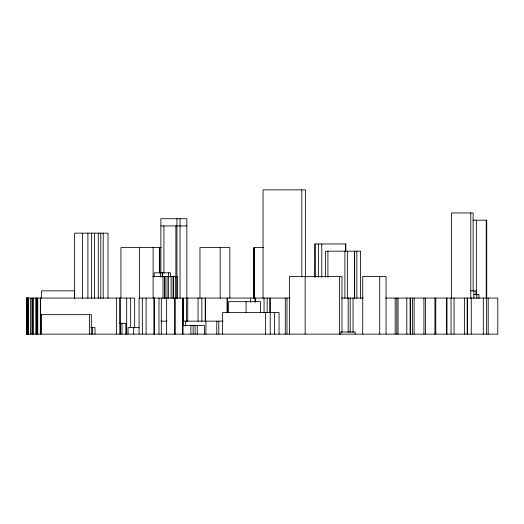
<?xml version="1.0" encoding="UTF-8"?>
<svg xmlns="http://www.w3.org/2000/svg" width="524" height="524" viewBox="0 0 524 524"><rect width="100%" height="100%" fill="white"/><g stroke="black" fill="none" stroke-linecap="round" stroke-linejoin="round"><path stroke-width="0.79" d="M473.048 220.165L486.731 220.165L486.731 298.313M160.868 225.936L186.852 225.936M161.353 247.577L120.92 247.577L120.92 298.202M263.618 247.577L253.871 247.577L253.871 298.202M152.785 276.423L177.145 276.423L177.145 298.372M74.631 290.853L41.625 290.853L41.625 298.202M470.781 290.853L475.995 290.853L475.995 294.933M473.893 294.455L478.982 294.455L478.982 298.503M290.152 298.064L183.538 298.064L183.538 321.304M341.556 298.064L363.243 298.064M385.526 298.064L497.8 298.064L497.8 334.129L26.2 334.129M160.953 321.147L167.104 321.147M182.313 321.147L223.06 321.147M119.524 323.308L125.845 323.308L125.845 334.129M183.04 325.476L204.419 325.476L204.419 334.129M90.894 327.638L94.982 327.638L94.982 334.129M139.083 327.638L128.059 327.638L128.059 334.129M488.191 298.064L488.191 334.129M486.613 298.064L486.613 334.129M486.22 220.165L486.22 298.313M483.318 298.064L483.318 334.129M476.86 294.455L476.86 298.503M476.342 220.165L476.342 295.058M473.893 290.853L473.893 298.503M473.12 291.023L473.12 212.954L451.485 212.954L451.485 298.346M471.259 298.064L471.259 334.129M470.781 212.954L470.781 298.346M467.559 298.064L467.559 334.129M467.166 298.064L467.166 334.129M464.375 298.064L464.375 334.129M454.072 298.064L454.072 334.129M451.04 298.064L451.04 334.129M446.979 298.064L446.979 334.129M446.572 298.064L446.572 334.129M446.5 298.064L446.5 334.129M435.804 298.064L435.804 334.129M434.9 298.064L434.9 334.129M425.449 298.064L425.449 334.129M423.936 298.064L423.936 334.129M414.13 298.064L414.13 334.129M412.408 298.064L412.408 334.129M410.443 298.064L410.443 334.129M410.102 298.064L410.102 334.129M406.807 298.064L406.807 334.129M398.03 298.064L398.03 334.129M396.806 298.064L396.806 334.129M395.161 298.064L395.161 334.129M386.057 334.129L386.057 276.423L362.719 276.423L362.719 334.129M379.71 276.423L379.71 334.129M360.558 298.346L360.558 251.179L325.581 251.179L325.581 277.203M356.864 251.179L356.864 298.346M355.128 334.129L355.128 331.967L340.764 331.967L340.764 334.129M354.663 251.179L354.663 298.346M354.381 251.179L354.381 298.346M353.025 298.064L353.025 332.524M350.17 298.064L350.17 332.524M348.178 298.064L348.178 332.524M347.563 251.179L347.563 298.346M345.847 251.278L345.847 243.968L314.97 243.968L314.97 277.268M345.545 243.968L345.545 251.278M344.903 251.179L344.903 298.346M341.969 332.504L341.969 276.423L289.589 276.423L289.589 334.129M339.618 276.423L339.618 334.129M327.913 251.179L327.913 277.203M321.775 243.968L321.775 277.268M318.35 243.968L318.363 277.268M315.022 243.968L315.022 277.268M305.551 277.078L305.551 189.871L263.041 189.871L263.041 298.267M305.151 276.423L305.151 334.129M301.817 189.871L301.817 277.078M286.975 298.064L286.975 334.129M285.272 298.064L285.272 334.129M279.069 334.129L279.069 312.487L222.621 312.487L222.621 334.129M274.602 312.487L274.602 334.129M270.207 298.064L270.227 334.129M269.88 298.064L269.88 312.487M267.155 298.064L267.155 312.487M265.517 312.487L265.517 334.129M264.063 298.064L264.063 312.487M260.526 312.219L260.526 301.673L228.621 301.673L228.621 312.219M255.627 298.064L255.627 302.073M254.978 298.064L254.978 302.073M254.238 247.577L254.238 298.202M254.107 247.577L254.107 298.202M250.655 298.064L250.655 302.073M246.077 301.673L246.077 312.219M229.826 298.202L229.826 247.577L199.965 247.577L199.965 298.202M227.37 298.064L227.37 312.487M227.069 298.064L227.069 312.487M220.159 247.577L220.159 298.202M218.803 321.147L218.803 334.129M216.779 321.147L216.779 334.129M205.919 321.147L205.919 334.129M205.375 298.064L205.375 321.304M205.238 298.064L205.238 321.304M201.858 298.064L201.858 321.304M198.039 298.064L198.039 321.304M197.273 325.476L197.273 334.129M195.098 325.476L195.098 334.129M193.114 325.476L193.114 334.129M190.906 325.476L190.906 334.129M187.71 298.064L187.71 321.304M186.852 298.333L186.852 218.724L160.868 218.724L160.868 273.561M186.433 298.064L186.433 321.304M185.66 321.147L185.66 326.013M183.04 334.129L183.066 298.064L139.083 298.064L139.083 334.129M183.007 321.147L183.007 326.013M182.581 298.064L182.581 334.129M180.04 218.724L180.04 298.333M176.922 218.724L176.922 298.333M175.881 225.936L175.881 277.183M175.625 276.423L175.625 298.372M175.271 298.064L175.271 334.129M174.525 298.064L174.525 334.129M173.68 276.423L173.68 298.372M173.031 276.423L173.031 298.372M171.119 276.423L171.119 298.372M170.542 276.908L170.542 272.821L154.226 272.821L154.226 276.908M168.577 276.423L168.577 298.372M168.427 272.821L168.427 276.908M167.045 276.423L167.045 298.372M166.619 298.064L166.619 334.129M165.112 276.423L165.112 298.372M164.457 276.423L164.457 298.372M163.927 225.936L163.927 273.115M162.984 276.423L162.984 298.372M162.512 272.821L162.512 276.908M162.25 272.821L162.25 276.908M161.313 298.064L161.313 334.129M160.396 272.821L160.396 276.908M159.8 247.577L159.8 272.886M159.394 247.577L159.394 272.886M158.988 298.064L158.988 334.129M154.534 298.064L154.534 334.129M154.338 298.064L154.338 334.129M153.945 298.064L153.945 334.129M153.113 247.577L153.113 298.202M146.104 298.064L146.104 334.129M142.338 298.064L142.338 334.129M139.43 247.577L139.43 298.202M134.655 327.716L134.655 298.064L26.429 298.064L26.429 334.129M133.699 327.638L133.699 334.129M130.659 298.064L130.659 327.716M126.69 298.064L126.69 334.129M121.961 323.308L121.961 334.129M120.599 323.308L120.599 334.129M120.225 298.064L120.225 323.708M119.813 298.064L119.813 334.129M116.479 298.064L116.479 334.129M108.003 298.3L108.003 233.147L74.631 233.147L74.631 298.3M103.202 233.147L103.202 298.3M100.791 233.147L100.791 298.3M98.289 233.147L98.289 298.3M94.589 233.147L94.589 298.3M92.565 327.638L92.565 334.129M91.635 233.147L91.635 298.3M91.333 334.129L91.333 314.655L40.695 314.655L40.695 334.129M89.591 314.655L89.591 334.129M87.901 233.147L87.901 298.3M82.425 233.147L82.425 298.3M74.454 290.853L74.454 298.202M41.494 314.655L41.494 334.129M40.61 298.064L40.61 334.129M40.558 298.064L40.558 334.129M40.335 298.064L40.335 334.129M37.741 298.064L37.741 334.129M37.505 298.064L37.505 334.129M36.641 298.064L36.641 334.129M36.156 298.064L36.156 334.129M36.025 298.064L36.084 334.129M33.543 298.064L33.543 334.129M32.481 298.064L32.481 334.129M31.899 298.064L31.899 334.129M30.392 298.064L30.392 334.129M28.538 298.064L28.538 334.129M28.152 298.064L28.152 334.129M27.969 298.064L27.969 334.129M27.713 298.064L27.759 334.129M27.562 298.064L27.562 334.129M27.065 298.064L27.065 334.129M27.025 298.064L27.025 334.129M26.914 298.064L26.914 334.129M26.527 298.064L26.527 334.129"/></g></svg>
